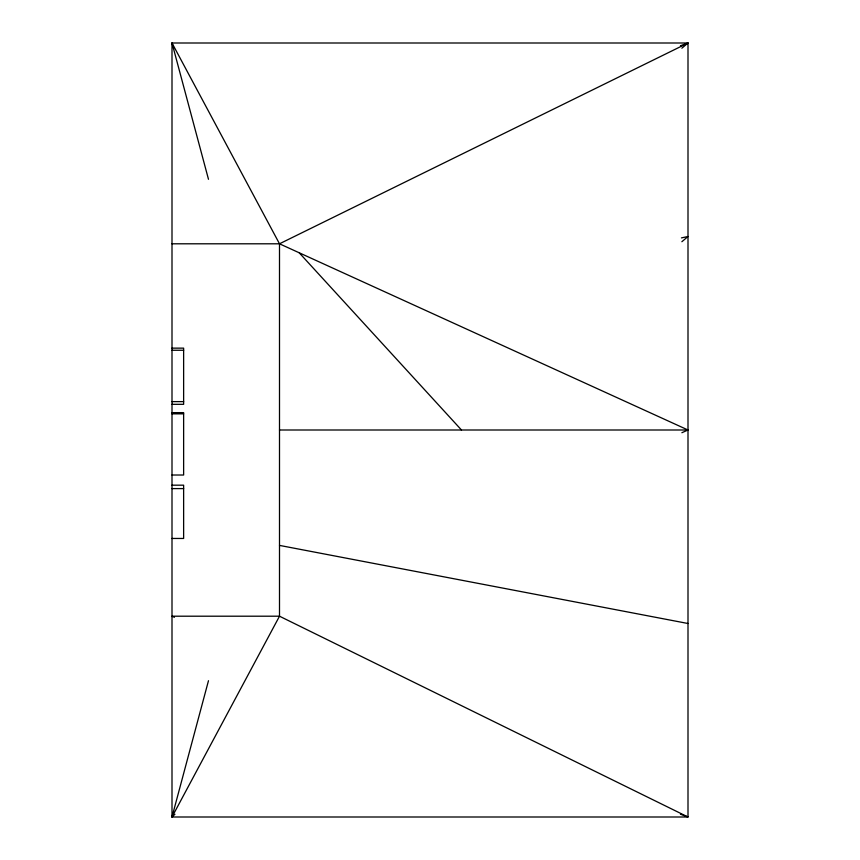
<?xml version="1.0" encoding="UTF-8"?>
<svg xmlns="http://www.w3.org/2000/svg" width="860" height="860" viewBox="0 0 860 860"><rect width="100%" height="100%" fill="white"/><g stroke="black" fill="none" stroke-linecap="round" stroke-linejoin="round"><path stroke-width="1.29" d="M172.645 814.399L172 817L688 817L688 43L172 43L172 817L174.935 814.237M208.486 680.701L172 817L279.5 616.201L279.5 243.799L172 43L172.645 45.612M681.872 241.725L688 236.5L681.432 237.898M681.862 48.203L688 43L680.453 45.773M172 243.799L279.5 243.799L688 43M681.883 432.72L688 430L279.5 243.799M172 348.139L183.631 348.139L183.631 404.318L172 404.318M172 350.256L183.631 350.256M172 401.62L183.631 401.62M172 412.639L183.631 412.639L183.631 475.021L172 475.021M172 413.843L183.631 413.843M279.5 430L688 430M172 485.18L183.631 485.18L183.631 538.457L172 538.457M172 488.598L183.631 488.598M279.5 545.401L688 623.5M680.453 814.226L688 817L279.5 616.201L172 616.201L174.429 617.276M299.215 252.786L461.476 430M172 43L208.486 179.299"/></g></svg>
